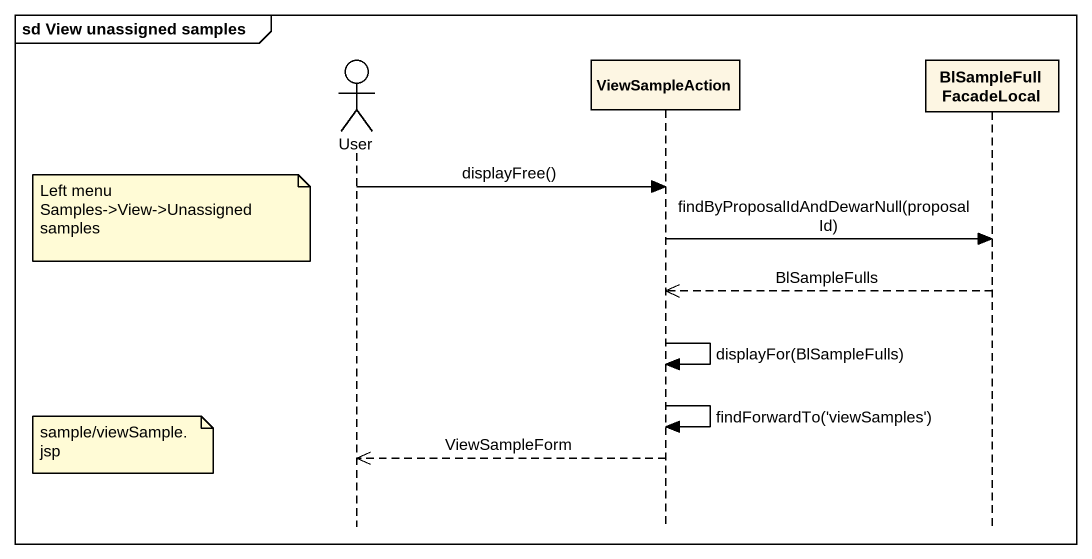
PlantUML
@startuml
mainframe sd View unassigned samples
hide footbox
actor User
participant ViewSampleAction
participant BlSampleFullFacadeLocal

User -> ViewSampleAction : displayFree()
note left of User
  Left menu
  Samples->View->Unassigned samples
end note
ViewSampleAction -> BlSampleFullFacadeLocal : findByProposalIdAndDewarNull(proposalId)
BlSampleFullFacadeLocal -->> ViewSampleAction : BlSampleFulls
ViewSampleAction -> ViewSampleAction : displayFor(BlSampleFulls)
ViewSampleAction -> ViewSampleAction : findForwardTo('viewSamples')
note left of User : sample/viewSample.jsp
ViewSampleAction -->> User : ViewSampleForm
@enduml
